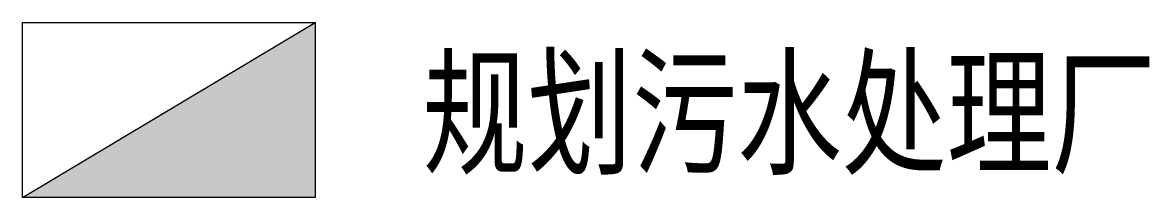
# Model space of a CAD drawing. Header units: millimetres. Extents: x 0 to 38.5, y 0 to 6.
import ezdxf

# ---------------------------------------------------------------- set-up
doc = ezdxf.new("R2010")
doc.units = ezdxf.units.MM
doc.layers.add('设施图块', color=7, linetype='Continuous')
doc.styles.add('设施块标注', font='SIMFANG.TTF', dxfattribs={"width": 0.75})

msp = doc.modelspace()

# ---------------------------------------------------------------- hatches: boundary and pattern name
at = {"layer": '设施图块'}
msp.add_hatch(color=1, dxfattribs=at).paths.add_polyline_path([(10, 6), (0, 0), (10, 0)])

# ---------------------------------------------------------------- linework, layer by layer
at = {"layer": '设施图块', "color": 1}
for points in [[(0, 0), (10, 6)], [(0, 6), (10, 6), (10, 0), (0, 0), (0, 6)]]:
    msp.add_lwpolyline(points, dxfattribs=at)

# ---------------------------------------------------------------- texts
at = {"layer": '设施图块', "style": '设施块标注', "width": 0.75}
msp.add_attdef('规划污水处理厂', (13.67, 1.163), '规划污水处理厂', height=3.5, dxfattribs=at)

doc.saveas('drawing.dxf')
